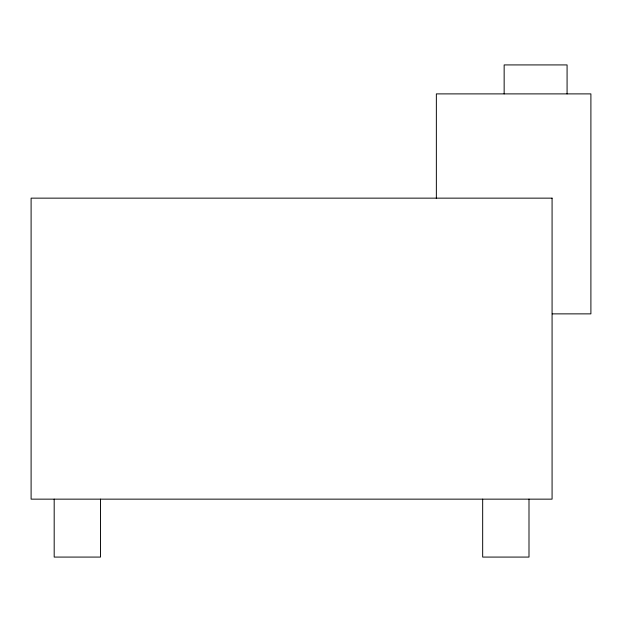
<?xml version="1.0" encoding="UTF-8"?>
<svg xmlns="http://www.w3.org/2000/svg" width="622" height="622" viewBox="0 0 622 622"><rect width="100%" height="100%" fill="white"/><g stroke="black" fill="none" stroke-linecap="round" stroke-linejoin="round"><path stroke-width="0.93" d="M552.266 313.869L590.9 313.869L590.9 93.891L436.356 93.891L436.356 198.55M567.077 93.891L567.077 64.921L504.147 64.921L504.147 93.891M528.995 499.147L528.995 557.079L482.672 557.079L482.672 499.147M100.507 499.147L100.507 557.079L54.184 557.079L54.184 499.147M552.079 198.146L31.1 198.146L31.1 499.147L552.079 499.147L552.079 198.146"/></g></svg>
